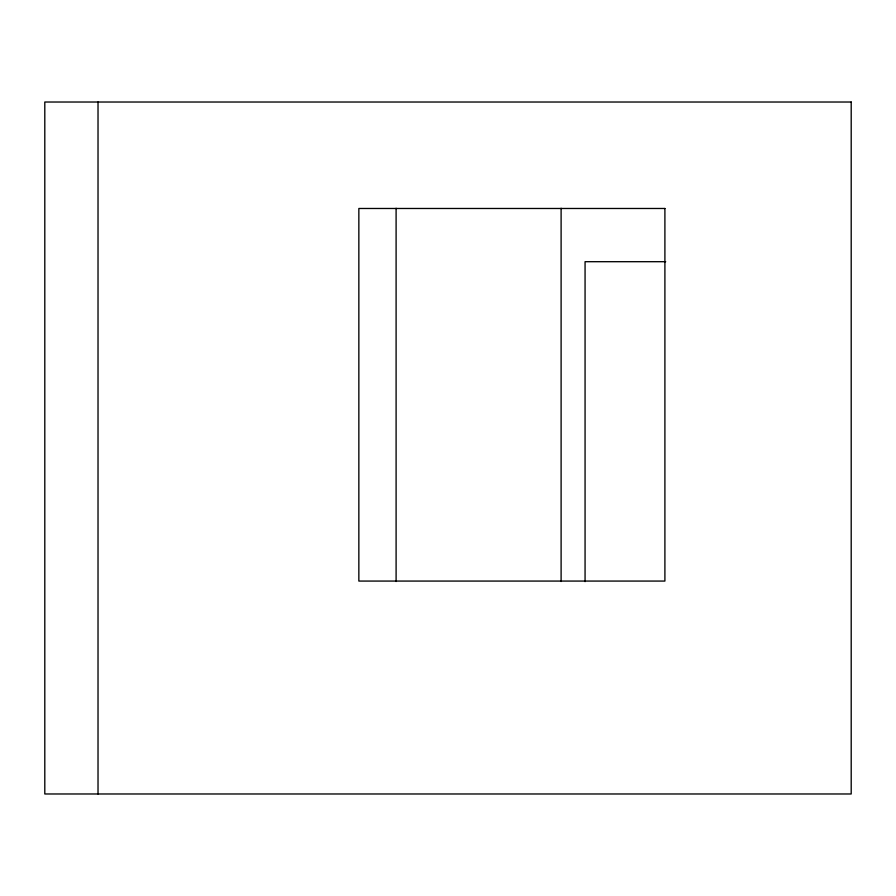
<?xml version="1.0" encoding="UTF-8"?>
<svg xmlns="http://www.w3.org/2000/svg" width="896" height="896" viewBox="0 0 896 896"><rect width="100%" height="100%" fill="white"/><g stroke="black" fill="none" stroke-linecap="round" stroke-linejoin="round"><path stroke-width="1.34" d="M665.694 261.699L585.066 261.699L585.066 581.627M561.109 208.264L561.109 581.504M396.099 208.264L396.099 581.504M98.022 102.021L98.022 793.979M851.2 102.021L44.8 102.021L44.8 793.979L851.2 793.979L851.2 102.021M664.899 208.477L358.848 208.477L358.848 581.067L664.899 581.067L664.899 208.477"/></g></svg>
